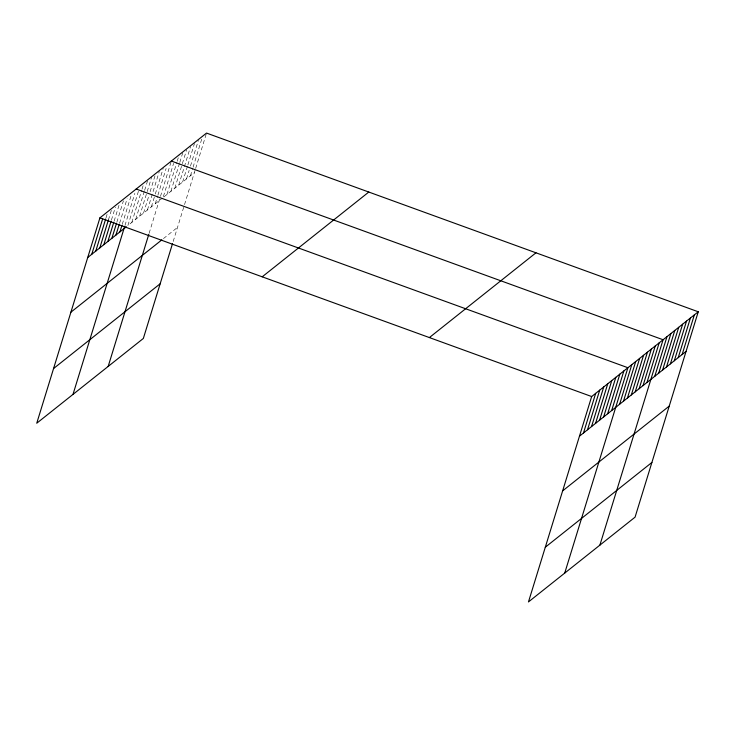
<?xml version="1.0" encoding="UTF-8"?>
<svg xmlns="http://www.w3.org/2000/svg" width="735" height="735" viewBox="0 0 735 735"><rect width="100%" height="100%" fill="white"/><g stroke="black" fill="none" stroke-linecap="round" stroke-linejoin="round"><path stroke-width="0.55" stroke-dasharray="3.67 2.76" d="M106.005 217.872L107.328 213.582M108.385 220.022L111.352 210.385M111.426 220.031L115.377 207.178M114.136 221.116L119.079 205.047M116.847 222.2L123.434 200.774M119.557 223.284L127.137 198.643M122.258 224.368L131.492 194.371M124.968 225.452L134.854 193.314M138.437 191.275L127.89 225.553L162.288 198.202M131.795 222.448L141.68 190.31M142.011 189.235L143.665 183.879M135.709 219.342L144.271 191.486M144.602 190.411L147.9 179.707M139.613 216.228L146.862 192.662M147.193 191.596L151.805 176.593M143.527 213.122L148.801 195.979M150.115 191.697L155.388 174.562M147.432 210.017L159.293 171.448M151.337 206.902L154.966 195.124M155.296 194.049L163.207 168.343M155.25 203.797L157.556 196.3M157.887 195.225L166.128 168.444M149.122 233.298L160.147 197.476M160.478 196.401L171.347 161.057M163.4 196.511L173.616 163.299M166.974 194.472L176.859 162.334M177.19 161.268L179.165 154.837M170.887 191.366L179.45 163.51M179.781 162.444L183.079 151.732M174.792 188.261L186.653 149.692M178.697 185.147L190.567 146.587M182.611 182.041L187.554 165.972M187.884 164.906L194.472 143.481M186.515 178.936L189.152 170.364M190.475 166.082L198.376 140.367M190.429 175.821L192.735 168.324M193.066 167.258L202.621 136.186M173.175 241.503L195.326 169.5M195.648 168.434L206.195 134.156M163.85 196.962L194.334 172.716M163.436 238.599L177.512 227.409"/><path stroke-width="1.1" d="M698.25 311.778L591.657 396.542L528.474 601.919L635.068 517.155L698.25 311.778L206.526 133.081L99.932 217.845L36.75 423.222L143.343 338.458L172.504 243.671M91.765 254.282L102.643 218.929M95.789 251.076L105.684 218.938M99.822 247.879L108.385 220.022M103.846 244.672L111.095 221.106M107.87 241.475L113.806 222.19M111.904 238.269L116.516 223.275M115.928 235.062L119.226 224.359M119.952 231.865L121.927 225.434M72.995 394.41L124.638 226.518M108.164 366.434L148.801 234.346M583.489 432.97L595.681 393.335M587.513 429.773L599.705 390.138M591.546 426.566L603.738 386.932M595.57 423.369L607.762 383.734M599.595 420.163L611.786 380.528M603.628 416.965L615.82 377.321M607.652 413.759L619.844 374.124M611.676 410.553L623.868 370.918M564.719 573.098L627.901 367.721L136.177 189.024M619.614 404.25L631.806 364.615M623.519 401.135L635.711 361.501M627.433 398.03L639.625 358.395M631.337 394.925L643.529 355.29M635.242 391.81L647.443 352.175M639.156 388.705L651.348 349.07M643.061 385.599L655.253 345.964M646.975 382.494L659.166 342.859M599.889 545.122L663.071 339.745L171.347 161.057M654.793 376.274L666.985 336.639M658.698 373.169L670.89 333.534M662.602 370.054L674.803 330.419M666.516 366.949L678.708 327.314M670.421 363.843L682.613 324.208M674.335 360.738L686.527 321.094M678.24 357.623L690.431 317.989M682.144 354.518L694.345 314.883M87.741 257.48L126.328 226.793M70.909 312.182L161.875 239.849M53.572 368.529L160.175 283.765M262.202 276.819L368.795 192.046M429.387 337.567L535.98 252.803M579.465 436.177L686.058 351.413M562.633 490.87L669.227 406.106M545.296 547.226L651.89 462.462M99.932 217.845L591.657 396.542"/></g></svg>
